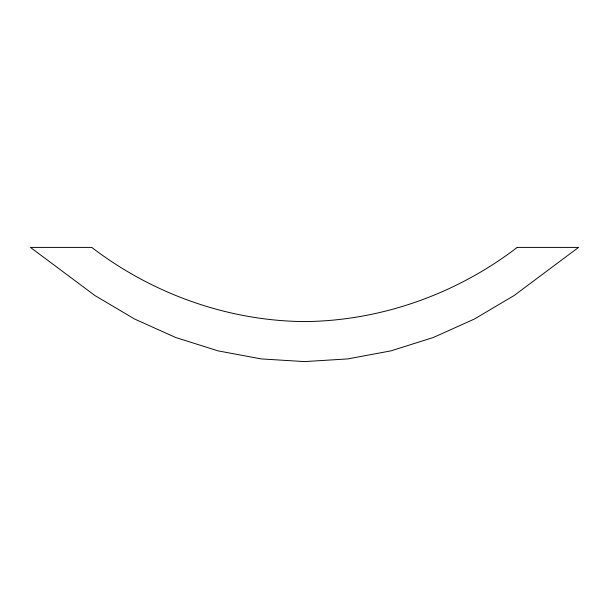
<?xml version="1.0" encoding="UTF-8"?>
<svg xmlns="http://www.w3.org/2000/svg" width="609" height="609" viewBox="0 0 609 609"><rect width="100%" height="100%" fill="white"/><g stroke="black" fill="none" stroke-linecap="round" stroke-linejoin="round"><path stroke-width="0.91" d="M517.224 247.406C456.598 293.896 381.051 320.943 304.5 321.582C227.949 320.943 152.402 293.896 91.776 247.406L30.45 247.406L94.897 295.54L134.612 319.04L175.788 337.538L218.075 350.868L261.101 358.907L304.5 361.594L347.899 358.907L390.925 350.868L433.212 337.538L474.388 319.04L514.103 295.54L578.55 247.406L517.224 247.406"/></g></svg>
